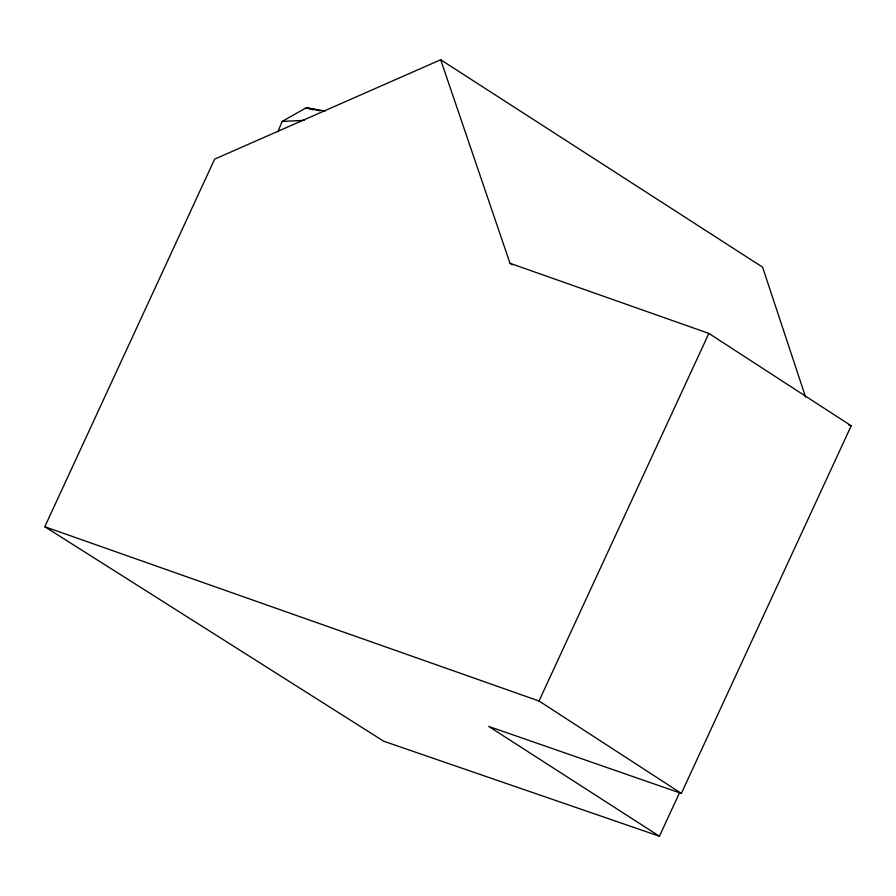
<?xml version="1.0" encoding="UTF-8"?>
<svg xmlns="http://www.w3.org/2000/svg" width="896" height="896" viewBox="0 0 896 896"><rect width="100%" height="100%" fill="white"/><g stroke="black" fill="none" stroke-linecap="round" stroke-linejoin="round"><path stroke-width="1.34" d="M277.883 131.757L282.15 121.442L306.286 107.733L325.158 111.059M679.347 793.139L659.434 836.237L383.746 741.238L44.8 526.725L214.648 159.13L440.686 59.763L762.586 267.165L805.594 397.062M708.87 333.413L851.2 425.802L681.352 793.397L539.011 700.997L708.87 333.413L510.003 263.278L440.686 59.763M282.15 121.442L304.438 120.333M319.816 110.768L306.286 107.733L312.95 109.872M848.557 424.883L851.2 425.802M681.352 793.397L488.701 726.421L659.434 836.237M44.8 526.725L539.011 700.997M510.003 263.278L512.344 264.79"/></g></svg>
